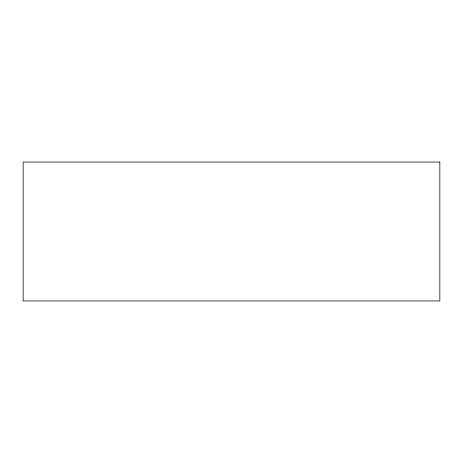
<?xml version="1.0" encoding="UTF-8"?>
<svg xmlns="http://www.w3.org/2000/svg" width="463" height="463" viewBox="0 0 463 463"><rect width="100%" height="100%" fill="white"/><g stroke="black" fill="none" stroke-linecap="round" stroke-linejoin="round"><path stroke-width="0.69" d="M439.85 162.05L23.15 162.05L23.15 300.95L439.85 300.95L439.85 162.05"/></g></svg>
